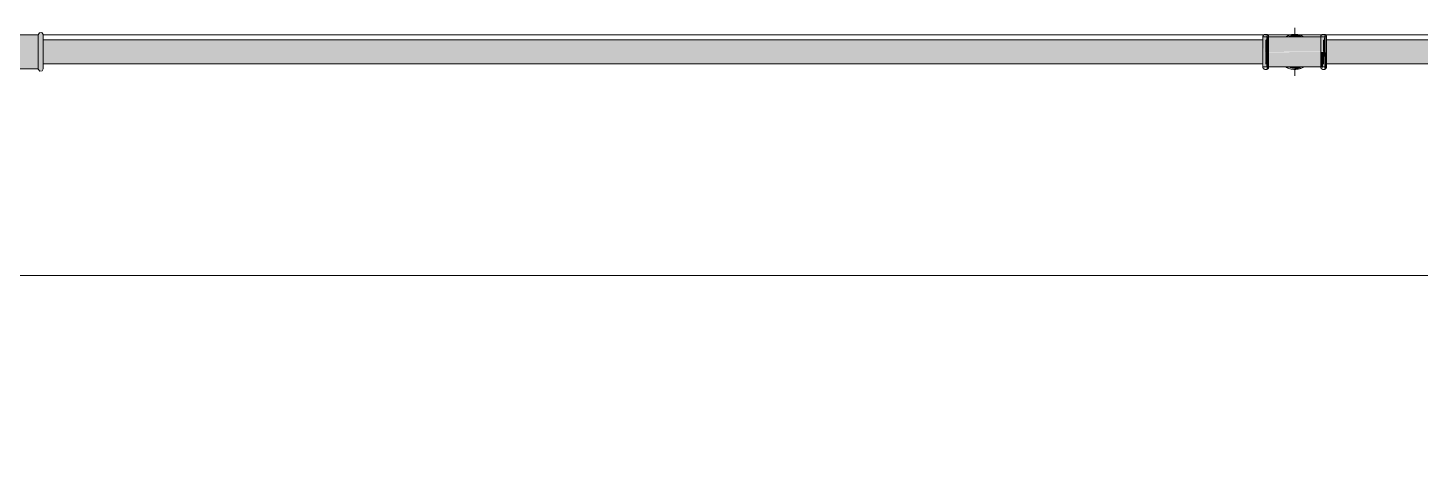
# Model space of a CAD drawing. Header units: metres. Extents: x 5 to 242, y -3 to 162.
# Drawn here: x 39.462 to 40.906, y 107.014 to 107.471 of the extents above; entities that cross this region are included whole.
import ezdxf

# ---------------------------------------------------------------- set-up
doc = ezdxf.new("R2010")
doc.units = ezdxf.units.M
doc.layers.add('1053_ARQ_BASE_MATADOURO_2_dwg', color=7, linetype='Continuous', lineweight=5, true_color=0x767676)
for name, color, linetype, lineweight in [('A-PISO', 7, 'Continuous', 5), ('P-PIPE', 7, 'Continuous', 5), ('P-PIPE-CNTR', 7, 'Continuous', 5)]:
    doc.layers.add(name, color=color, linetype=linetype, lineweight=lineweight)

# ---------------------------------------------------------------- blocks, each defined once
blk = doc.blocks.new('AÇO_Tampão Com Rebordo - AÇO_Tampão Com Rebordo-3707446-CURRAL BOVINO')
at = {"layer": 'P-PIPE', "true_color": 0x7f7f7f}
blk.add_hatch(color=8, dxfattribs=at).paths.add_polyline_path([(0.0218, 0.0177), (0.0218, -0.0177), (0, -0.0177), (0, 0.0177), (0.0046, 0.0177)])
h = blk.add_hatch(color=8, dxfattribs=at)
h.paths.add_polyline_path([(0.0243, 0.0198), (0.0268, 0.0177), (0.0268, -0.0177), (0.0243, -0.0198), (0.0218, -0.0177), (0.0218, 0.0177), (0.0232, 0.0189)])
h.paths.add_polyline_path([(0.0268, -0.0151), (0.0248, -0.0177), (0.0266, -0.0153)])
at = {"layer": 'P-PIPE'}
for p, q in [((0, 0.0177), (0.0218, 0.0177)), ((0, -0.0177), (0, 0.0177)), ((0.0218, 0.0177), (0.0218, -0.0177)), ((0.0218, -0.0177), (0, -0.0177))]:
    blk.add_line(p, q, dxfattribs=at)
at = {"layer": 'P-PIPE', "flags": 128}
for points in [[(0.0268, 0.0177), (0.0257, 0.0198), (0.0233, 0.02), (0.0218, 0.0181), (0.0218, 0.0177)], [(0.0218, -0.0177), (0.0218, -0.0137), (0.0218, -0.0036), (0.0218, 0.0082), (0.0218, 0.0162), (0.0218, 0.0177)], [(0.0268, 0.0177), (0.0268, 0.0137), (0.0268, 0.0036), (0.0268, -0.0082), (0.0268, -0.0162), (0.0268, -0.0177)], [(0.0218, -0.0177), (0.0229, -0.0198), (0.0253, -0.02), (0.0268, -0.0181), (0.0268, -0.0177)]]:
    blk.add_lwpolyline(points, dxfattribs=at)
blk = doc.blocks.new('AÇO_Tampão Com Rebordo - AÇO_Tampão Com Rebordo-V23-CURRAL BOVINO')
at = {"layer": 'P-PIPE', "flags": 128}
for points in [[(0.0268, 0.0177), (0.0257, 0.0198), (0.0233, 0.02), (0.0218, 0.0181), (0.0218, 0.0177)], [(0.0218, -0.0177), (0.0229, -0.0198), (0.0253, -0.02), (0.0268, -0.0181), (0.0268, -0.0177)]]:
    blk.add_lwpolyline(points, dxfattribs=at)
blk = doc.blocks.new('1053_ARQ_BASE_MATADOURO_2_dwg-3637054-CURRAL BOVINO')
at = {"layer": 'A-PISO', "color": 253, "true_color": 0xaaaaaa}
for p, q in [((141.6507, 74.2782), (140.3841, 74.2782)), ((141.6538, 74.2782), (141.652, 74.2782)), ((141.6809, 74.2782), (141.6542, 74.2782)), ((141.7112, 74.2782), (141.6854, 74.2782)), ((141.7138, 74.2782), (141.712, 74.2782)), ((143.2571, 74.2782), (141.7142, 74.2782))]:
    blk.add_line(p, q, dxfattribs=at)
at = {"layer": 'A-PISO', "color": 253, "true_color": 0xaaaaaa, "flags": 128}
blk.add_lwpolyline([(127.1431, 71.0282), (127.1431, 74.0282), (139.8841, 74.0282), (143.2571, 74.0282)], dxfattribs=at)

msp = doc.modelspace()

# ---------------------------------------------------------------- hatches: boundary and pattern name
at = {"layer": 'P-PIPE', "true_color": 0x7f7f7f}
for points in [[(40.7455, 107.4465), (40.7455, 107.4647), (40.7438, 107.4636), (40.7438, 107.4634), (40.7434, 107.4611), (40.7433, 107.4586), (40.7438, 107.4465), (40.7452, 107.4465)], [(40.7817, 107.4622), (40.7823, 107.4627), (40.776, 107.4647), (40.7705, 107.463), (40.7687, 107.4622), (40.776, 107.4624), (40.776, 107.4622), (40.7815, 107.4622)], [(40.8034, 107.4465), (40.8038, 107.4465), (40.8055, 107.4467), (40.8055, 107.4647), (40.8038, 107.4634), (40.8034, 107.4611), (40.8033, 107.4592), (40.8034, 107.4468)], [(40.7465, 107.4465), (40.7465, 107.4594), (40.7455, 107.4592), (40.7455, 107.4465)], [(40.7466, 107.4622), (40.7477, 107.4634), (40.7483, 107.4634), (40.748, 107.464), (40.7475, 107.4644), (40.7465, 107.4625), (40.7465, 107.4622)], [(40.7465, 107.4465), (40.7483, 107.4465), (40.7483, 107.4625), (40.7475, 107.4637), (40.7465, 107.4611), (40.7465, 107.4485)], [(40.7756, 107.4622), (40.7763, 107.4623), (40.7757, 107.4622)], [(40.7813, 107.4637), (40.7796, 107.4641), (40.7813, 107.4637)], [(40.7841, 107.4622), (40.7813, 107.4637), (40.7799, 107.4635), (40.7838, 107.4622)], [(40.8055, 107.4465), (40.8065, 107.4466), (40.8065, 107.4594), (40.8055, 107.459), (40.8055, 107.4465)], [(40.8066, 107.4622), (40.8077, 107.4634), (40.8083, 107.4634), (40.808, 107.464), (40.8075, 107.4644), (40.8065, 107.4625), (40.8065, 107.4622)], [(40.8075, 107.4465), (40.8083, 107.4465), (40.8083, 107.4624), (40.8075, 107.4637), (40.8065, 107.4611), (40.8065, 107.4465), (40.8072, 107.4465)], [(40.7455, 107.4283), (40.7452, 107.4465), (40.7438, 107.4465), (40.7438, 107.4293), (40.7443, 107.4286), (40.7452, 107.4284)], [(40.7455, 107.4336), (40.7465, 107.4336), (40.7465, 107.4465), (40.7455, 107.4465), (40.7455, 107.4353)], [(40.7475, 107.4286), (40.7483, 107.4296), (40.7487, 107.4319), (40.7488, 107.4336), (40.7483, 107.4465), (40.7465, 107.4465), (40.7468, 107.4294)], [(40.8046, 107.4292), (40.8055, 107.4319), (40.8055, 107.4465), (40.8038, 107.4462), (40.8038, 107.4305), (40.8041, 107.43)], [(40.8065, 107.4336), (40.8065, 107.4465), (40.8055, 107.4463), (40.8055, 107.4336)], [(40.8075, 107.4286), (40.8083, 107.4296), (40.8087, 107.4319), (40.8088, 107.4344), (40.8083, 107.4465), (40.8065, 107.4463), (40.8068, 107.4294)], [(40.7465, 107.4283), (40.7473, 107.4288), (40.7465, 107.4294), (40.7465, 107.4286)], [(40.777, 107.4287), (40.7763, 107.429), (40.7764, 107.4288)]]:
    msp.add_hatch(color=8, dxfattribs=at).paths.add_polyline_path(points)
at = {"layer": 'P-PIPE', "true_color": 0xc0c0c0}
for points in [[(39.4776, 107.4465), (40.743, 107.4465), (40.743, 107.459), (39.4776, 107.4585), (39.4776, 107.4472)], [(40.809, 107.4465), (42.3506, 107.4465), (42.3506, 107.459), (40.809, 107.4586), (40.809, 107.4485)], [(39.4776, 107.434), (40.743, 107.4344), (40.7428, 107.4465), (39.4776, 107.4464), (39.4776, 107.4344)], [(40.809, 107.434), (42.3506, 107.4344), (42.3506, 107.4465), (40.809, 107.4465), (40.809, 107.4344)]]:
    msp.add_hatch(color=9, dxfattribs=at).paths.add_polyline_path(points)
at = {"layer": 'P-PIPE', "true_color": 0x7f7f7f}
h = msp.add_hatch(color=8, dxfattribs=at)
h.paths.add_polyline_path([(40.7598, 107.4465), (40.8033, 107.4469), (40.8032, 107.4509), (40.8033, 107.4579), (40.8032, 107.4622), (40.7485, 107.4616), (40.7488, 107.4592), (40.749, 107.4465), (40.7577, 107.4465)])
h.paths.add_polyline_path([(40.8034, 107.4465), (40.8038, 107.4468), (40.8034, 107.4468)])
h.paths.add_polyline_path([(40.7483, 107.4465), (40.7487, 107.4465), (40.7483, 107.4485)])
h.paths.add_polyline_path([(40.809, 107.4465), (40.8088, 107.4622), (40.8085, 107.4616), (40.8089, 107.4568), (40.809, 107.4465)])
h.paths.add_polyline_path([(40.7431, 107.4465), (40.7433, 107.4469), (40.7432, 107.4509), (40.7433, 107.459), (40.743, 107.4465)])
h.paths.add_polyline_path([(40.7437, 107.4465), (40.7438, 107.4465), (40.7434, 107.4465)])
h.paths.add_polyline_path([(40.8065, 107.4594), (40.8063, 107.4622), (40.8055, 107.4616), (40.8055, 107.4594)])
h.paths.add_polyline_path([(40.7465, 107.4594), (40.7463, 107.4622), (40.7455, 107.4616), (40.7455, 107.4594)])
h = msp.add_hatch(color=8, dxfattribs=at)
h.paths.add_polyline_path([(40.743, 107.4308), (40.7436, 107.4313), (40.7433, 107.4344), (40.743, 107.4309)])
h.paths.add_polyline_path([(40.8054, 107.4308), (40.8065, 107.4313), (40.8065, 107.4336), (40.8055, 107.4336), (40.8055, 107.4309)])
h.paths.add_polyline_path([(40.8087, 107.4465), (40.8083, 107.4464), (40.8087, 107.4465)])
h.paths.add_polyline_path([(40.8088, 107.4308), (40.809, 107.4313), (40.8085, 107.4313), (40.8084, 107.4308)])
h.paths.add_polyline_path([(40.8037, 107.4308), (40.8033, 107.4331), (40.8031, 107.4465), (40.7487, 107.446), (40.7489, 107.4421), (40.7488, 107.4351), (40.7489, 107.4308), (40.8036, 107.4308)])
h.paths.add_polyline_path([(40.7465, 107.4308), (40.7465, 107.4336), (40.7455, 107.4336), (40.7458, 107.4308), (40.7463, 107.4308)])
h = msp.add_hatch(color=8, dxfattribs=at)
h.paths.add_polyline_path([(40.776, 107.4283), (40.776, 107.4288), (40.7751, 107.4286)])
h.paths.add_polyline_path([(40.7778, 107.4286), (40.7825, 107.4301), (40.7834, 107.4308), (40.776, 107.4307), (40.776, 107.4308), (40.7698, 107.4302), (40.7751, 107.4291), (40.7776, 107.4286)])

# ---------------------------------------------------------------- linework, layer by layer
at = {"layer": 'P-PIPE'}
for p, q in [((40.7465, 107.4647), (40.7455, 107.4647)), ((40.7465, 107.4647), (40.7455, 107.4647)), ((40.8065, 107.4647), (40.8055, 107.4647)), ((40.8065, 107.4647), (40.8055, 107.4647)), ((40.743, 107.459), (39.4777, 107.459)), ((40.809, 107.4622), (40.743, 107.4622)), ((40.743, 107.4622), (40.743, 107.4465)), ((40.809, 107.4465), (40.809, 107.4622)), ((42.3506, 107.459), (40.809, 107.459)), ((40.743, 107.4465), (40.743, 107.4308)), ((40.809, 107.4308), (40.809, 107.4465)), ((39.4777, 107.434), (40.743, 107.434)), ((40.743, 107.4308), (40.809, 107.4308)), ((40.7455, 107.4283), (40.7465, 107.4283)), ((40.7455, 107.4283), (40.7465, 107.4283)), ((40.8055, 107.4283), (40.8065, 107.4283)), ((40.8055, 107.4283), (40.8065, 107.4283)), ((40.809, 107.434), (42.3506, 107.434))]:
    msp.add_line(p, q, dxfattribs=at)
at = {"layer": 'P-PIPE', "flags": 128}
for points in [[(40.743, 107.4622), (40.743, 107.4623), (40.743, 107.4624), (40.7431, 107.4625), (40.7431, 107.4626), (40.7431, 107.4627), (40.7431, 107.4628), (40.7431, 107.4629), (40.7432, 107.463), (40.7432, 107.4631), (40.7432, 107.4632), (40.7433, 107.4632), (40.7433, 107.4633), (40.7434, 107.4634), (40.7434, 107.4635), (40.7435, 107.4636), (40.7435, 107.4637), (40.7436, 107.4638), (40.7437, 107.4638), (40.7437, 107.4639), (40.7438, 107.464), (40.7439, 107.464), (40.7439, 107.4641), (40.744, 107.4642), (40.7441, 107.4642), (40.7442, 107.4643), (40.7443, 107.4643), (40.7444, 107.4644), (40.7444, 107.4644), (40.7445, 107.4645), (40.7446, 107.4645), (40.7447, 107.4645), (40.7448, 107.4646), (40.7449, 107.4646), (40.745, 107.4646), (40.7451, 107.4646), (40.7452, 107.4647), (40.7453, 107.4647), (40.7454, 107.4647), (40.7455, 107.4647), (40.7455, 107.4647)], [(40.7465, 107.4647), (40.7466, 107.4647), (40.7467, 107.4647), (40.7468, 107.4647), (40.7469, 107.4647), (40.747, 107.4646), (40.7471, 107.4646), (40.7472, 107.4646), (40.7473, 107.4646), (40.7474, 107.4645), (40.7475, 107.4645), (40.7476, 107.4644), (40.7477, 107.4644), (40.7478, 107.4644), (40.7479, 107.4643), (40.7479, 107.4642), (40.748, 107.4642), (40.7481, 107.4641), (40.7482, 107.4641), (40.7483, 107.464), (40.7483, 107.4639), (40.7484, 107.4639), (40.7485, 107.4638), (40.7485, 107.4637), (40.7486, 107.4636), (40.7486, 107.4635), (40.7487, 107.4634), (40.7487, 107.4634), (40.7488, 107.4633), (40.7488, 107.4632), (40.7489, 107.4631), (40.7489, 107.463), (40.7489, 107.4629), (40.749, 107.4628), (40.749, 107.4627), (40.749, 107.4626), (40.749, 107.4625), (40.749, 107.4624), (40.749, 107.4623), (40.749, 107.4622), (40.749, 107.4622)], [(40.7465, 107.4647), (40.7466, 107.4647), (40.7467, 107.4647), (40.7468, 107.4647), (40.7469, 107.4647), (40.747, 107.4646), (40.7471, 107.4646), (40.7472, 107.4646), (40.7473, 107.4646), (40.7474, 107.4645), (40.7475, 107.4645), (40.7476, 107.4644), (40.7477, 107.4644), (40.7478, 107.4644), (40.7479, 107.4643), (40.7479, 107.4642), (40.748, 107.4642), (40.7481, 107.4641), (40.7482, 107.4641), (40.7483, 107.464), (40.7483, 107.4639), (40.7484, 107.4639), (40.7485, 107.4638), (40.7485, 107.4637), (40.7486, 107.4636), (40.7486, 107.4635), (40.7487, 107.4634), (40.7487, 107.4634), (40.7488, 107.4633), (40.7488, 107.4632), (40.7489, 107.4631), (40.7489, 107.463), (40.7489, 107.4629), (40.749, 107.4628), (40.749, 107.4627), (40.749, 107.4626), (40.749, 107.4625), (40.749, 107.4624), (40.749, 107.4623), (40.749, 107.4622)], [(40.7852, 107.4622), (40.7846, 107.4625), (40.784, 107.4629), (40.7833, 107.4632), (40.7826, 107.4634), (40.7819, 107.4637), (40.7813, 107.4639), (40.7806, 107.4641), (40.7798, 107.4643), (40.7791, 107.4644), (40.7784, 107.4645), (40.7777, 107.4646), (40.777, 107.4647), (40.7762, 107.4647), (40.7755, 107.4647), (40.7748, 107.4646), (40.7741, 107.4646), (40.7733, 107.4645), (40.7726, 107.4644), (40.7719, 107.4642), (40.7712, 107.464), (40.7705, 107.4638), (40.7698, 107.4636), (40.7691, 107.4633), (40.7685, 107.463), (40.7678, 107.4627), (40.7672, 107.4624)], [(40.7852, 107.4622), (40.7846, 107.4625), (40.784, 107.4629), (40.7833, 107.4632), (40.7826, 107.4634), (40.7819, 107.4637), (40.7813, 107.4639), (40.7806, 107.4641), (40.7798, 107.4643), (40.7791, 107.4644), (40.7784, 107.4645), (40.7777, 107.4646), (40.777, 107.4647), (40.7762, 107.4647), (40.7755, 107.4647), (40.7748, 107.4646), (40.7741, 107.4646), (40.7733, 107.4645), (40.7726, 107.4644), (40.7719, 107.4642), (40.7712, 107.464), (40.7705, 107.4638), (40.7698, 107.4636), (40.7691, 107.4633), (40.7685, 107.463), (40.7678, 107.4627), (40.7672, 107.4624)], [(40.803, 107.4622), (40.803, 107.4623), (40.803, 107.4624), (40.8031, 107.4625), (40.8031, 107.4626), (40.8031, 107.4627), (40.8031, 107.4628), (40.8031, 107.4629), (40.8032, 107.463), (40.8032, 107.4631), (40.8032, 107.4632), (40.8033, 107.4632), (40.8033, 107.4633), (40.8034, 107.4634), (40.8034, 107.4635), (40.8035, 107.4636), (40.8035, 107.4637), (40.8036, 107.4638), (40.8037, 107.4638), (40.8037, 107.4639), (40.8038, 107.464), (40.8039, 107.464), (40.8039, 107.4641), (40.804, 107.4642), (40.8041, 107.4642), (40.8042, 107.4643), (40.8043, 107.4643), (40.8044, 107.4644), (40.8044, 107.4644), (40.8045, 107.4645), (40.8046, 107.4645), (40.8047, 107.4645), (40.8048, 107.4646), (40.8049, 107.4646), (40.805, 107.4646), (40.8051, 107.4646), (40.8052, 107.4647), (40.8053, 107.4647), (40.8054, 107.4647), (40.8055, 107.4647), (40.8055, 107.4647)], [(40.803, 107.4622), (40.803, 107.4623), (40.803, 107.4624), (40.8031, 107.4625), (40.8031, 107.4626), (40.8031, 107.4627), (40.8031, 107.4628), (40.8031, 107.4629), (40.8032, 107.463), (40.8032, 107.4631), (40.8032, 107.4632), (40.8033, 107.4632), (40.8033, 107.4633), (40.8034, 107.4634), (40.8034, 107.4635), (40.8035, 107.4636), (40.8035, 107.4637), (40.8036, 107.4638), (40.8037, 107.4638), (40.8037, 107.4639), (40.8038, 107.464), (40.8039, 107.464), (40.8039, 107.4641), (40.804, 107.4642), (40.8041, 107.4642), (40.8042, 107.4643), (40.8043, 107.4643), (40.8044, 107.4644), (40.8044, 107.4644), (40.8045, 107.4645), (40.8046, 107.4645), (40.8047, 107.4645), (40.8048, 107.4646), (40.8049, 107.4646), (40.805, 107.4646), (40.8051, 107.4646), (40.8052, 107.4647)], [(40.8065, 107.4647), (40.8066, 107.4647), (40.8067, 107.4647), (40.8068, 107.4647), (40.8069, 107.4647), (40.807, 107.4646), (40.8071, 107.4646), (40.8072, 107.4646), (40.8073, 107.4646), (40.8074, 107.4645), (40.8075, 107.4645), (40.8076, 107.4644), (40.8077, 107.4644), (40.8078, 107.4644), (40.8079, 107.4643), (40.8079, 107.4642), (40.808, 107.4642), (40.8081, 107.4641), (40.8082, 107.4641), (40.8083, 107.464), (40.8083, 107.4639), (40.8084, 107.4639), (40.8085, 107.4638), (40.8085, 107.4637), (40.8086, 107.4636), (40.8086, 107.4635), (40.8087, 107.4634), (40.8087, 107.4634), (40.8088, 107.4633), (40.8088, 107.4632), (40.8089, 107.4631), (40.8089, 107.463), (40.8089, 107.4629), (40.809, 107.4628), (40.809, 107.4627), (40.809, 107.4626), (40.809, 107.4625), (40.809, 107.4624), (40.809, 107.4623), (40.809, 107.4622), (40.809, 107.4622)], [(40.8065, 107.4647), (40.8066, 107.4647), (40.8067, 107.4647), (40.8068, 107.4647), (40.8069, 107.4647), (40.807, 107.4646), (40.8071, 107.4646), (40.8072, 107.4646), (40.8073, 107.4646), (40.8074, 107.4645), (40.8075, 107.4645), (40.8076, 107.4644), (40.8077, 107.4644), (40.8078, 107.4644), (40.8079, 107.4643), (40.8079, 107.4642), (40.808, 107.4642), (40.8081, 107.4641), (40.8082, 107.4641), (40.8083, 107.464), (40.8083, 107.4639), (40.8084, 107.4639), (40.8085, 107.4638), (40.8085, 107.4637), (40.8086, 107.4636), (40.8086, 107.4635), (40.8087, 107.4634), (40.8087, 107.4634), (40.8088, 107.4633), (40.8088, 107.4632), (40.8089, 107.4631), (40.8089, 107.463), (40.8089, 107.4629), (40.809, 107.4628), (40.809, 107.4627), (40.809, 107.4626), (40.809, 107.4625), (40.809, 107.4624), (40.809, 107.4623), (40.809, 107.4622)], [(40.743, 107.4622), (40.743, 107.4623), (40.743, 107.4624), (40.7431, 107.4625), (40.7431, 107.4626), (40.7431, 107.4627), (40.7431, 107.4628), (40.7431, 107.4629), (40.7432, 107.463), (40.7432, 107.4631), (40.7432, 107.4632), (40.7433, 107.4632), (40.7433, 107.4633), (40.7434, 107.4634), (40.7434, 107.4635), (40.7435, 107.4636), (40.7435, 107.4637), (40.7436, 107.4638), (40.7437, 107.4638), (40.7437, 107.4639)], [(40.743, 107.46), (40.743, 107.4603), (40.743, 107.4606), (40.743, 107.4609), (40.743, 107.4611), (40.743, 107.4613), (40.743, 107.4615), (40.743, 107.4617), (40.743, 107.4618), (40.743, 107.462), (40.743, 107.4621), (40.743, 107.4621), (40.743, 107.4622), (40.743, 107.4622)], [(40.743, 107.4622), (40.743, 107.4622), (40.743, 107.4621), (40.743, 107.4621), (40.743, 107.462), (40.743, 107.4619), (40.743, 107.4617), (40.743, 107.4616), (40.743, 107.4614), (40.743, 107.4612), (40.743, 107.4609), (40.743, 107.4607), (40.743, 107.4604), (40.743, 107.4601), (40.743, 107.4598), (40.743, 107.4594), (40.743, 107.4591), (40.743, 107.4587), (40.743, 107.4583), (40.743, 107.4579), (40.743, 107.4574), (40.743, 107.457), (40.743, 107.4565), (40.743, 107.456), (40.743, 107.4555), (40.743, 107.455), (40.743, 107.4544), (40.743, 107.4539), (40.743, 107.4533), (40.743, 107.4528), (40.743, 107.4522), (40.743, 107.4516), (40.743, 107.451), (40.743, 107.4504), (40.743, 107.4498), (40.743, 107.4492), (40.743, 107.4485), (40.743, 107.4479), (40.743, 107.4473), (40.743, 107.4467), (40.743, 107.4465)], [(40.749, 107.4465), (40.749, 107.4471), (40.749, 107.4477), (40.749, 107.4484), (40.749, 107.449), (40.749, 107.4496), (40.749, 107.4502), (40.749, 107.4508), (40.749, 107.4514), (40.749, 107.452), (40.749, 107.4526), (40.749, 107.4532), (40.749, 107.4537), (40.749, 107.4543), (40.749, 107.4548), (40.749, 107.4553), (40.749, 107.4559), (40.749, 107.4564), (40.749, 107.4568), (40.749, 107.4573), (40.749, 107.4577), (40.749, 107.4582), (40.749, 107.4586), (40.749, 107.459), (40.749, 107.4593), (40.749, 107.4597), (40.749, 107.46), (40.749, 107.4603), (40.749, 107.4606), (40.749, 107.4609), (40.749, 107.4611), (40.749, 107.4613), (40.749, 107.4615), (40.749, 107.4617), (40.749, 107.4618), (40.749, 107.462), (40.749, 107.4621), (40.749, 107.4621), (40.749, 107.4622), (40.749, 107.4622)], [(40.749, 107.4622), (40.749, 107.4622), (40.749, 107.4621), (40.749, 107.4621), (40.749, 107.462), (40.749, 107.4619), (40.749, 107.4617), (40.749, 107.4616), (40.749, 107.4614), (40.749, 107.4612), (40.749, 107.4609), (40.749, 107.4607), (40.749, 107.4604), (40.749, 107.4601)], [(40.803, 107.46), (40.803, 107.4603), (40.803, 107.4606), (40.803, 107.4609), (40.803, 107.4611), (40.803, 107.4613), (40.803, 107.4615), (40.803, 107.4617), (40.803, 107.4618), (40.803, 107.462), (40.803, 107.4621), (40.803, 107.4621), (40.803, 107.4622), (40.803, 107.4622)], [(40.803, 107.4622), (40.803, 107.4622), (40.803, 107.4621), (40.803, 107.4621), (40.803, 107.462), (40.803, 107.4619), (40.803, 107.4617), (40.803, 107.4616), (40.803, 107.4614), (40.803, 107.4612), (40.803, 107.4609), (40.803, 107.4607), (40.803, 107.4604), (40.803, 107.4601), (40.803, 107.4598), (40.803, 107.4594), (40.803, 107.4591), (40.803, 107.4587), (40.803, 107.4583), (40.803, 107.4579), (40.803, 107.4574), (40.803, 107.457), (40.803, 107.4565), (40.803, 107.456), (40.803, 107.4555), (40.803, 107.455), (40.803, 107.4544), (40.803, 107.4539), (40.803, 107.4533), (40.803, 107.4528), (40.803, 107.4522), (40.803, 107.4516), (40.803, 107.451), (40.803, 107.4504), (40.803, 107.4498), (40.803, 107.4492), (40.803, 107.4485), (40.803, 107.4479), (40.803, 107.4473), (40.803, 107.4467), (40.803, 107.4465)], [(40.809, 107.4465), (40.809, 107.4471), (40.809, 107.4477), (40.809, 107.4484), (40.809, 107.449), (40.809, 107.4496), (40.809, 107.4502), (40.809, 107.4508), (40.809, 107.4514), (40.809, 107.452), (40.809, 107.4526), (40.809, 107.4532), (40.809, 107.4537), (40.809, 107.4543), (40.809, 107.4548), (40.809, 107.4553), (40.809, 107.4559), (40.809, 107.4564), (40.809, 107.4568), (40.809, 107.4573), (40.809, 107.4577), (40.809, 107.4582), (40.809, 107.4586), (40.809, 107.459), (40.809, 107.4593), (40.809, 107.4597), (40.809, 107.46), (40.809, 107.4603), (40.809, 107.4606), (40.809, 107.4609), (40.809, 107.4611), (40.809, 107.4613), (40.809, 107.4615), (40.809, 107.4617), (40.809, 107.4618), (40.809, 107.462), (40.809, 107.4621), (40.809, 107.4621), (40.809, 107.4622), (40.809, 107.4622)], [(40.809, 107.4622), (40.809, 107.4622), (40.809, 107.4621), (40.809, 107.4621), (40.809, 107.462), (40.809, 107.4619), (40.809, 107.4617), (40.809, 107.4616), (40.809, 107.4614), (40.809, 107.4612), (40.809, 107.4609), (40.809, 107.4607), (40.809, 107.4604), (40.809, 107.4601)], [(40.743, 107.4465), (40.743, 107.4459), (40.743, 107.4452), (40.743, 107.4446), (40.743, 107.444), (40.743, 107.4434), (40.743, 107.4428), (40.743, 107.4421), (40.743, 107.4415), (40.743, 107.441), (40.743, 107.4404), (40.743, 107.4398), (40.743, 107.4392), (40.743, 107.4387), (40.743, 107.4381), (40.743, 107.4376), (40.743, 107.4371), (40.743, 107.4366), (40.743, 107.4361), (40.743, 107.4357), (40.743, 107.4352), (40.743, 107.4348), (40.743, 107.4344), (40.743, 107.434), (40.743, 107.4336), (40.743, 107.4333), (40.743, 107.4329), (40.743, 107.4326), (40.743, 107.4324), (40.743, 107.4321), (40.743, 107.4319), (40.743, 107.4316), (40.743, 107.4314), (40.743, 107.4313), (40.743, 107.4311), (40.743, 107.431), (40.743, 107.4309), (40.743, 107.4308), (40.743, 107.4308), (40.743, 107.4308)], [(40.749, 107.4308), (40.749, 107.4308), (40.749, 107.4308), (40.749, 107.4309), (40.749, 107.431), (40.749, 107.4311), (40.749, 107.4312), (40.749, 107.4314), (40.749, 107.4316), (40.749, 107.4318), (40.749, 107.432), (40.749, 107.4323), (40.749, 107.4326), (40.749, 107.4329), (40.749, 107.4332), (40.749, 107.4335), (40.749, 107.4339), (40.749, 107.4343), (40.749, 107.4347), (40.749, 107.4351), (40.749, 107.4355), (40.749, 107.436), (40.749, 107.4365), (40.749, 107.437), (40.749, 107.4375), (40.749, 107.438), (40.749, 107.4385), (40.749, 107.4391), (40.749, 107.4396), (40.749, 107.4402), (40.749, 107.4408), (40.749, 107.4414), (40.749, 107.442), (40.749, 107.4426), (40.749, 107.4432), (40.749, 107.4438), (40.749, 107.4444), (40.749, 107.4451), (40.749, 107.4457), (40.749, 107.4463), (40.749, 107.4465)], [(40.803, 107.4465), (40.803, 107.4459), (40.803, 107.4452), (40.803, 107.4446), (40.803, 107.444), (40.803, 107.4434), (40.803, 107.4428), (40.803, 107.4421), (40.803, 107.4415), (40.803, 107.441), (40.803, 107.4404), (40.803, 107.4398), (40.803, 107.4392), (40.803, 107.4387), (40.803, 107.4381), (40.803, 107.4376), (40.803, 107.4371), (40.803, 107.4366), (40.803, 107.4361), (40.803, 107.4357), (40.803, 107.4352), (40.803, 107.4348), (40.803, 107.4344), (40.803, 107.434), (40.803, 107.4336), (40.803, 107.4333), (40.803, 107.4329), (40.803, 107.4326), (40.803, 107.4324), (40.803, 107.4321), (40.803, 107.4319), (40.803, 107.4316), (40.803, 107.4314), (40.803, 107.4313), (40.803, 107.4311), (40.803, 107.431), (40.803, 107.4309), (40.803, 107.4308), (40.803, 107.4308), (40.803, 107.4308)], [(40.809, 107.4308), (40.809, 107.4308), (40.809, 107.4308), (40.809, 107.4309), (40.809, 107.431), (40.809, 107.4311), (40.809, 107.4312), (40.809, 107.4314), (40.809, 107.4316), (40.809, 107.4318), (40.809, 107.432), (40.809, 107.4323), (40.809, 107.4326), (40.809, 107.4329), (40.809, 107.4332), (40.809, 107.4335), (40.809, 107.4339), (40.809, 107.4343), (40.809, 107.4347), (40.809, 107.4351), (40.809, 107.4355), (40.809, 107.436), (40.809, 107.4365), (40.809, 107.437), (40.809, 107.4375), (40.809, 107.438), (40.809, 107.4385), (40.809, 107.4391), (40.809, 107.4396), (40.809, 107.4402), (40.809, 107.4408), (40.809, 107.4414), (40.809, 107.442), (40.809, 107.4426), (40.809, 107.4432), (40.809, 107.4438), (40.809, 107.4444), (40.809, 107.4451), (40.809, 107.4457), (40.809, 107.4463), (40.809, 107.4465)], [(40.743, 107.4308), (40.743, 107.4308), (40.743, 107.4308), (40.743, 107.4309), (40.743, 107.431), (40.743, 107.4311), (40.743, 107.4312), (40.743, 107.4314), (40.743, 107.4316), (40.743, 107.4318), (40.743, 107.432), (40.743, 107.4323), (40.743, 107.4326), (40.743, 107.4329)], [(40.7455, 107.4283), (40.7454, 107.4283), (40.7453, 107.4283), (40.7452, 107.4283), (40.7451, 107.4283), (40.745, 107.4283), (40.7449, 107.4284), (40.7448, 107.4284), (40.7447, 107.4284), (40.7447, 107.4284), (40.7446, 107.4285), (40.7445, 107.4285), (40.7444, 107.4286), (40.7443, 107.4286), (40.7442, 107.4287), (40.7441, 107.4287), (40.744, 107.4288), (40.744, 107.4288), (40.7439, 107.4289), (40.7438, 107.429), (40.7437, 107.429), (40.7437, 107.4291), (40.7436, 107.4292), (40.7435, 107.4293), (40.7435, 107.4294), (40.7434, 107.4294), (40.7434, 107.4295), (40.7433, 107.4296), (40.7433, 107.4297), (40.7432, 107.4298), (40.7432, 107.4299), (40.7432, 107.43), (40.7431, 107.4301), (40.7431, 107.4302), (40.7431, 107.4303), (40.7431, 107.4304), (40.7431, 107.4305), (40.743, 107.4306), (40.743, 107.4307), (40.743, 107.4308), (40.743, 107.4308)], [(40.7437, 107.429), (40.7437, 107.4291), (40.7436, 107.4292), (40.7435, 107.4293), (40.7435, 107.4294), (40.7434, 107.4294), (40.7434, 107.4295), (40.7433, 107.4296), (40.7433, 107.4297), (40.7432, 107.4298), (40.7432, 107.4299), (40.7432, 107.43), (40.7431, 107.4301), (40.7431, 107.4302), (40.7431, 107.4303), (40.7431, 107.4304), (40.7431, 107.4305), (40.743, 107.4306), (40.743, 107.4307), (40.743, 107.4308)], [(40.749, 107.4308), (40.749, 107.4307), (40.749, 107.4306), (40.749, 107.4305), (40.749, 107.4304), (40.749, 107.4303), (40.749, 107.4302), (40.7489, 107.4301), (40.7489, 107.43), (40.7489, 107.4299), (40.7488, 107.4298), (40.7488, 107.4297), (40.7488, 107.4296), (40.7487, 107.4295), (40.7487, 107.4295), (40.7486, 107.4294), (40.7485, 107.4293), (40.7485, 107.4292), (40.7484, 107.4291), (40.7483, 107.4291), (40.7483, 107.429), (40.7482, 107.4289), (40.7481, 107.4289), (40.748, 107.4288), (40.748, 107.4287), (40.7479, 107.4287), (40.7478, 107.4286), (40.7477, 107.4286), (40.7476, 107.4285), (40.7475, 107.4285), (40.7474, 107.4285), (40.7473, 107.4284), (40.7473, 107.4284), (40.7472, 107.4284), (40.7471, 107.4283), (40.747, 107.4283), (40.7469, 107.4283), (40.7468, 107.4283), (40.7467, 107.4283), (40.7466, 107.4283), (40.7465, 107.4283)], [(40.7475, 107.4285), (40.7474, 107.4285), (40.7473, 107.4284), (40.7473, 107.4284), (40.7472, 107.4284), (40.7471, 107.4283), (40.747, 107.4283), (40.7469, 107.4283), (40.7468, 107.4283), (40.7467, 107.4283), (40.7466, 107.4283), (40.7465, 107.4283)], [(40.749, 107.4308), (40.749, 107.4307), (40.749, 107.4306), (40.749, 107.4305), (40.749, 107.4304), (40.749, 107.4303), (40.749, 107.4302), (40.7489, 107.4301), (40.7489, 107.43), (40.7489, 107.4299), (40.7488, 107.4298), (40.7488, 107.4297), (40.7488, 107.4296), (40.7487, 107.4295), (40.7487, 107.4295), (40.7486, 107.4294), (40.7485, 107.4293), (40.7485, 107.4292), (40.7484, 107.4291), (40.7483, 107.4291)], [(40.749, 107.4329), (40.749, 107.4326), (40.749, 107.4324), (40.749, 107.4321), (40.749, 107.4319), (40.749, 107.4316), (40.749, 107.4314), (40.749, 107.4313), (40.749, 107.4311), (40.749, 107.431), (40.749, 107.4309), (40.749, 107.4308), (40.749, 107.4308), (40.749, 107.4308)], [(40.7668, 107.4308), (40.7675, 107.4304), (40.7681, 107.4301), (40.7688, 107.4298), (40.7694, 107.4295), (40.7701, 107.4293), (40.7708, 107.429), (40.7715, 107.4289), (40.7722, 107.4287), (40.7729, 107.4285), (40.7737, 107.4284), (40.7744, 107.4284), (40.7751, 107.4283), (40.7758, 107.4283), (40.7766, 107.4283), (40.7773, 107.4283), (40.778, 107.4284), (40.7787, 107.4285), (40.7795, 107.4286), (40.7802, 107.4288), (40.7809, 107.4289), (40.7816, 107.4291), (40.7823, 107.4294), (40.7829, 107.4296), (40.7836, 107.4299), (40.7843, 107.4303), (40.7849, 107.4306)], [(40.7668, 107.4308), (40.7675, 107.4304), (40.7681, 107.4301), (40.7688, 107.4298), (40.7694, 107.4295), (40.7701, 107.4293), (40.7708, 107.429), (40.7715, 107.4289), (40.7722, 107.4287), (40.7729, 107.4285), (40.7737, 107.4284), (40.7744, 107.4284), (40.7751, 107.4283), (40.7758, 107.4283), (40.7766, 107.4283), (40.7773, 107.4283), (40.778, 107.4284), (40.7787, 107.4285), (40.7795, 107.4286), (40.7802, 107.4288), (40.7809, 107.4289), (40.7816, 107.4291), (40.7823, 107.4294), (40.7829, 107.4296), (40.7836, 107.4299), (40.7843, 107.4303), (40.7849, 107.4306)], [(40.803, 107.4308), (40.803, 107.4308), (40.803, 107.4308), (40.803, 107.4309), (40.803, 107.431), (40.803, 107.4311), (40.803, 107.4312), (40.803, 107.4314), (40.803, 107.4316), (40.803, 107.4318), (40.803, 107.432), (40.803, 107.4323), (40.803, 107.4326), (40.803, 107.4329)], [(40.8055, 107.4283), (40.8054, 107.4283), (40.8053, 107.4283), (40.8052, 107.4283), (40.8051, 107.4283), (40.805, 107.4283), (40.8049, 107.4284), (40.8048, 107.4284), (40.8047, 107.4284), (40.8047, 107.4284), (40.8046, 107.4285), (40.8045, 107.4285), (40.8044, 107.4286), (40.8043, 107.4286), (40.8042, 107.4287), (40.8041, 107.4287), (40.804, 107.4288), (40.804, 107.4288), (40.8039, 107.4289), (40.8038, 107.429), (40.8037, 107.429), (40.8037, 107.4291), (40.8036, 107.4292), (40.8035, 107.4293), (40.8035, 107.4294), (40.8034, 107.4294), (40.8034, 107.4295), (40.8033, 107.4296), (40.8033, 107.4297), (40.8032, 107.4298), (40.8032, 107.4299), (40.8032, 107.43), (40.8031, 107.4301), (40.8031, 107.4302), (40.8031, 107.4303), (40.8031, 107.4304), (40.8031, 107.4305), (40.803, 107.4306), (40.803, 107.4307), (40.803, 107.4308), (40.803, 107.4308)], [(40.8055, 107.4283), (40.8054, 107.4283), (40.8053, 107.4283), (40.8052, 107.4283), (40.8051, 107.4283), (40.805, 107.4283), (40.8049, 107.4284), (40.8048, 107.4284), (40.8047, 107.4284), (40.8047, 107.4284), (40.8046, 107.4285), (40.8045, 107.4285), (40.8044, 107.4286), (40.8043, 107.4286), (40.8042, 107.4287), (40.8041, 107.4287), (40.804, 107.4288), (40.804, 107.4288), (40.8039, 107.4289), (40.8038, 107.429), (40.8037, 107.429), (40.8037, 107.4291), (40.8036, 107.4292), (40.8035, 107.4293), (40.8035, 107.4294), (40.8034, 107.4294), (40.8034, 107.4295), (40.8033, 107.4296), (40.8033, 107.4297), (40.8032, 107.4298), (40.8032, 107.4299), (40.8032, 107.43), (40.8031, 107.4301), (40.8031, 107.4302), (40.8031, 107.4303), (40.8031, 107.4304), (40.8031, 107.4305), (40.803, 107.4306), (40.803, 107.4307), (40.803, 107.4308)], [(40.809, 107.4308), (40.809, 107.4307), (40.809, 107.4306), (40.809, 107.4305), (40.809, 107.4304), (40.809, 107.4303), (40.809, 107.4302), (40.8089, 107.4301), (40.8089, 107.43), (40.8089, 107.4299), (40.8088, 107.4298), (40.8088, 107.4297), (40.8088, 107.4296), (40.8087, 107.4295), (40.8087, 107.4295), (40.8086, 107.4294), (40.8085, 107.4293), (40.8085, 107.4292), (40.8084, 107.4291), (40.8083, 107.4291), (40.8083, 107.429), (40.8082, 107.4289), (40.8081, 107.4289), (40.808, 107.4288), (40.808, 107.4287), (40.8079, 107.4287), (40.8078, 107.4286), (40.8077, 107.4286), (40.8076, 107.4285), (40.8075, 107.4285), (40.8074, 107.4285), (40.8073, 107.4284), (40.8073, 107.4284), (40.8072, 107.4284), (40.8071, 107.4283), (40.807, 107.4283), (40.8069, 107.4283), (40.8068, 107.4283), (40.8067, 107.4283), (40.8066, 107.4283), (40.8065, 107.4283)], [(40.8075, 107.4285), (40.8074, 107.4285), (40.8073, 107.4284), (40.8073, 107.4284), (40.8072, 107.4284), (40.8071, 107.4283), (40.807, 107.4283), (40.8069, 107.4283), (40.8068, 107.4283), (40.8067, 107.4283), (40.8066, 107.4283), (40.8065, 107.4283)], [(40.809, 107.4308), (40.809, 107.4307), (40.809, 107.4306), (40.809, 107.4305), (40.809, 107.4304), (40.809, 107.4303), (40.809, 107.4302), (40.8089, 107.4301), (40.8089, 107.43), (40.8089, 107.4299), (40.8088, 107.4298), (40.8088, 107.4297), (40.8088, 107.4296), (40.8087, 107.4295), (40.8087, 107.4295), (40.8086, 107.4294), (40.8085, 107.4293), (40.8085, 107.4292), (40.8084, 107.4291), (40.8083, 107.4291)], [(40.809, 107.4329), (40.809, 107.4326), (40.809, 107.4324), (40.809, 107.4321), (40.809, 107.4319), (40.809, 107.4316), (40.809, 107.4314), (40.809, 107.4313), (40.809, 107.4311), (40.809, 107.431), (40.809, 107.4309), (40.809, 107.4308), (40.809, 107.4308), (40.809, 107.4308)]]:
    msp.add_lwpolyline(points, dxfattribs=at)
at = {"layer": 'P-PIPE-CNTR'}
for p, q in [((40.776, 107.4647), (40.776, 107.4715)), ((40.776, 107.4215), (40.776, 107.4283))]:
    msp.add_line(p, q, dxfattribs=at)

# ---------------------------------------------------------------- block references
at = {"layer": '1053_ARQ_BASE_MATADOURO_2_dwg', "color": 253, "true_color": 0xaaaaaa}
msp.add_blockref('1053_ARQ_BASE_MATADOURO_2_dwg-3637054-CURRAL BOVINO', (-100.9065, 33.186), dxfattribs=at)
at = {"layer": 'P-PIPE', "extrusion": (0, 0, -1), "rotation": 180}
for name in ['AÇO_Tampão Com Rebordo - AÇO_Tampão Com Rebordo-3707446-CURRAL BOVINO', 'AÇO_Tampão Com Rebordo - AÇO_Tampão Com Rebordo-V23-CURRAL BOVINO']:
    msp.add_blockref(name, (-39.4508, 107.4465), dxfattribs=at)

doc.saveas('drawing.dxf')
